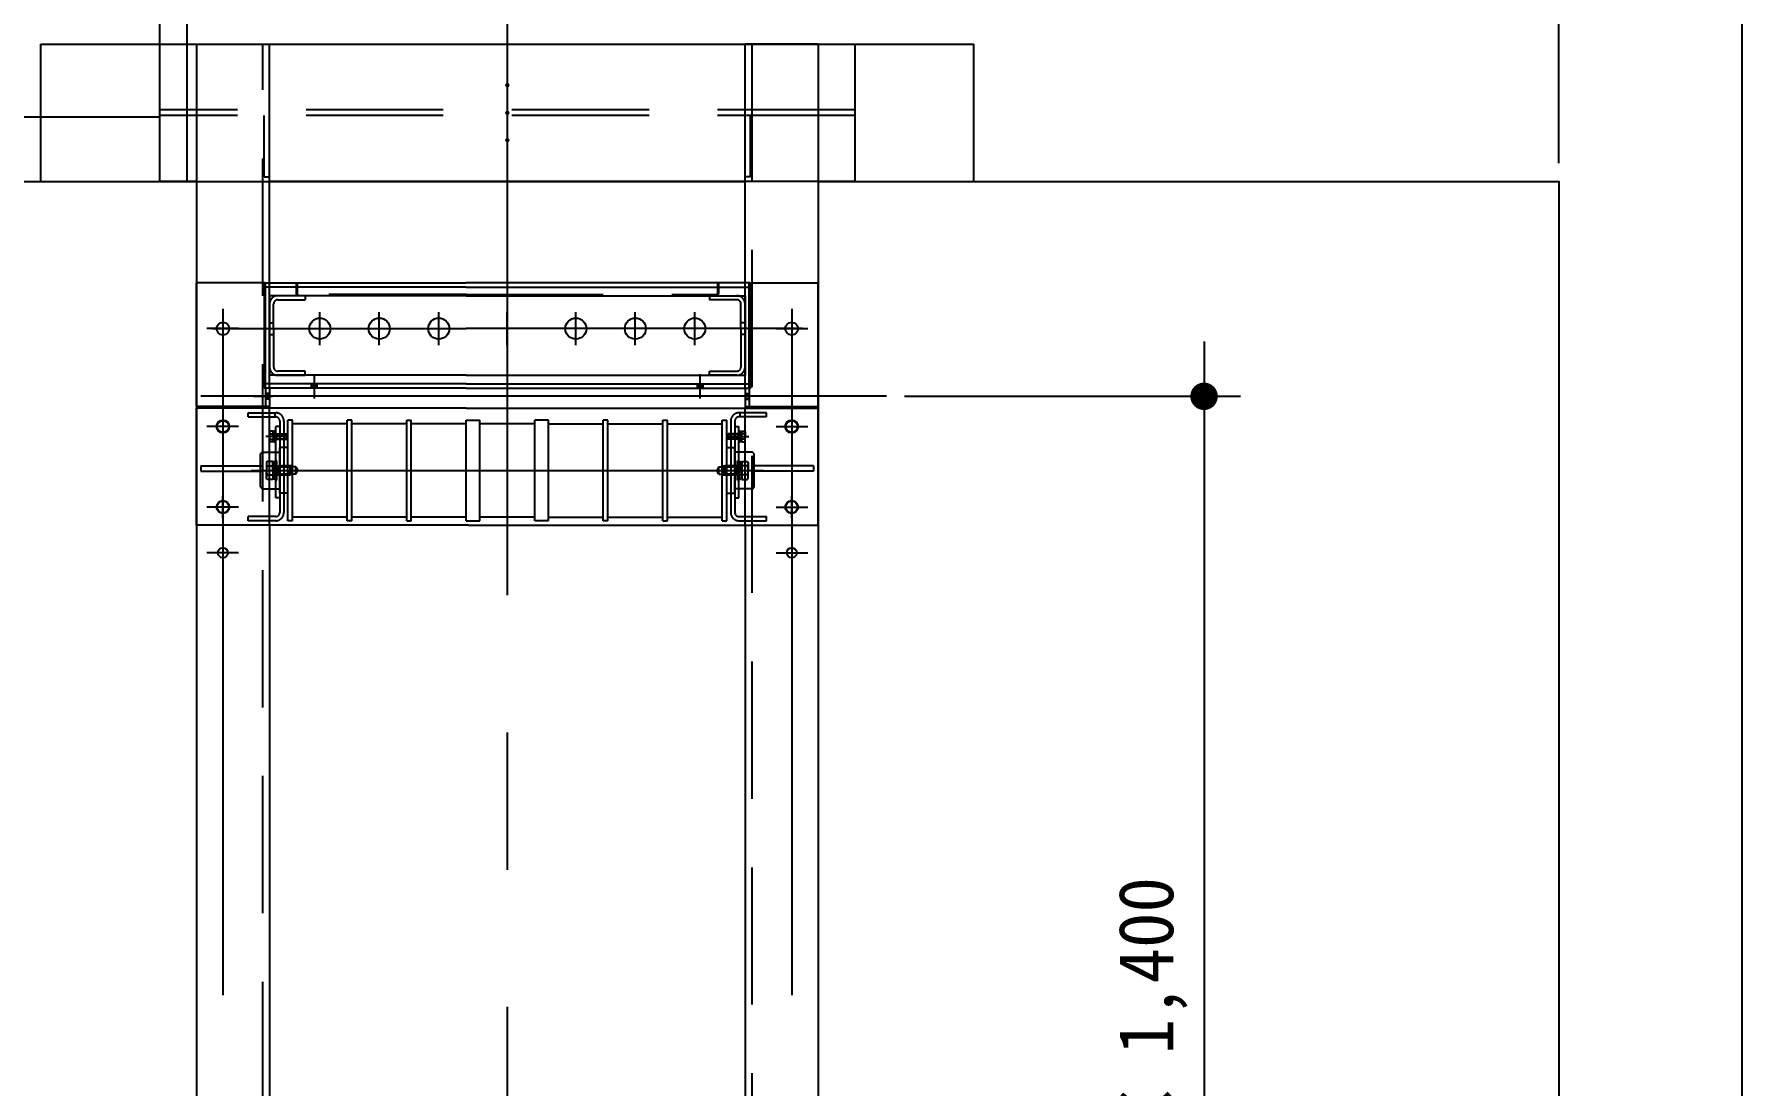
# Model space of a CAD drawing. Extents: x -9109 to 174251, y 57759 to 115528.
# Drawn here: x 144511 to 146379, y 106768 to 107918 of the extents above; entities that cross this region are included whole.
import ezdxf

# ---------------------------------------------------------------- set-up
doc = ezdxf.new("R2010")
doc.units = 0
doc.header["$LTSCALE"] = 600
doc.header["$MEASUREMENT"] = 0
for name, pattern in [('CENTER', [2, 1.25, -0.25, 0.25, -0.25]), ('HIDDEN', [0.375, 0.25, -0.125]), ('PHANTOM', [2.5, 1.25, -0.25, 0.25, -0.25, 0.25, -0.25])]:
    doc.linetypes.add(name, pattern=pattern)
doc.layers.get('0').update_dxf_attribs({"linetype": 'CONTINUOUS'})
for name, color, linetype in [('1', 3, 'CONTINUOUS'), ('2', 4, 'HIDDEN'), ('3', 1, 'CENTER'), ('4', 6, 'PHANTOM'), ('6', 2, 'CONTINUOUS'), ('A-DIMS', 7, 'CONTINUOUS')]:
    doc.layers.add(name, color=color, linetype=linetype)
doc.styles.add('HY울릉도L', font='')
doc.styles.add('돋움체', font='')
doc.styles.get('HY울릉도L').set_extended_font_data('Dotum')
doc.styles.get('돋움체').set_extended_font_data('DotumChe')
doc.dimstyles.new('CDIM', dxfattribs={"dimtxt": 3, "dimasz": 1.5, "dimexe": 2, "dimexo": 1, "dimgap": 1, "dimtad": 1, "dimdec": 0, "dimrnd": 0.5, "dimzin": 0, "dimdsep": 32, "dimlunit": 6, "dimtxsty": 'HY울릉도L', "dimblk1": '_CIDOT', "dimblk2": '_CIDOT', "dimsah": 1, "dimcen": 5.5, "dimclrd": 2, "dimclre": 2, "dimclrt": 7, "dimadec": 0, "dimazin": 0, "dimtfac": 1, "dimtdec": 0, "dimtix": 1, "dimtmove": 2, "dimatfit": 1, "dimldrblk": '_CIDOT', "dimfxl": 1, "dimtolj": 1, "dimtzin": 0, "dimlwd": -1, "dimarcsym": 0})

# ---------------------------------------------------------------- blocks, each defined once
blk = doc.blocks.new('_CIDOT')
at = {"color": 0, "linetype": 'ByBlock'}
blk.add_line((2, 0), (-1, 0), dxfattribs=at)
at = {"color": 0, "linetype": 'ByBlock', "const_width": 0.5}
blk.add_lwpolyline([(-0.25, 0, 1), (0.25, 0, 1)], format="xyb", close=True, dxfattribs=at)
blk = doc.blocks.new('*D843')
at = {"layer": 'A-DIMS', "lineweight": -2, "transparency": 16777216}
for p, q in [((144114.6, 106808.5), (144114.6, 108357.1)), ((145028.6, 108057.1), (145028.6, 108357.1))]:
    blk.add_line(p, q, dxfattribs=at)
at = {"layer": 'A-DIMS', "transparency": 16777216}
blk.add_line((144998.6, 108317.1), (144144.6, 108317.1), dxfattribs=at)
at = {"layer": 'A-DIMS', "transparency": 16777216, "xscale": 30, "yscale": 30, "zscale": 30, "rotation": 180}
blk.add_blockref('_CIDOT', (144114.6, 108317.1), dxfattribs=at)
at = {"layer": 'A-DIMS', "transparency": 16777216, "xscale": 30, "yscale": 30, "zscale": 30}
blk.add_blockref('_CIDOT', (145028.6, 108317.1), dxfattribs=at)
at = {"layer": 'A-DIMS', "color": 3, "transparency": 16777216, "insert": (144571.6, 108367.1), "char_height": 60, "attachment_point": 5, "style": '돋움체'}
blk.add_mtext('\\A1;{\\C7;914}', dxfattribs=at)
blk = doc.blocks.new('*D865')
at = {"layer": 'A-DIMS', "lineweight": -2, "transparency": 16777216}
for p, q in [((143878.6, 107777.1), (143878.6, 108597.1)), ((145028.6, 108057.1), (145028.6, 108597.1))]:
    blk.add_line(p, q, dxfattribs=at)
at = {"layer": 'A-DIMS', "transparency": 16777216}
blk.add_line((143908.6, 108557.1), (144998.6, 108557.1), dxfattribs=at)
at = {"layer": 'A-DIMS', "transparency": 16777216, "xscale": 30, "yscale": 30, "zscale": 30, "rotation": 180}
blk.add_blockref('_CIDOT', (143878.6, 108557.1), dxfattribs=at)
at = {"layer": 'A-DIMS', "transparency": 16777216, "xscale": 30, "yscale": 30, "zscale": 30}
blk.add_blockref('_CIDOT', (145028.6, 108557.1), dxfattribs=at)
at = {"layer": 'A-DIMS', "color": 3, "transparency": 16777216, "insert": (144453.6, 108612.8), "char_height": 60, "attachment_point": 5, "style": '돋움체'}
blk.add_mtext('\\A1;1,150', dxfattribs=at)
blk = doc.blocks.new('*D866')
at = {"layer": 'A-DIMS', "lineweight": -2, "transparency": 16777216}
for p, q in [((145028.6, 108057.1), (145028.6, 108597.1)), ((146178.6, 107777.1), (146178.6, 108597.1))]:
    blk.add_line(p, q, dxfattribs=at)
at = {"layer": 'A-DIMS', "transparency": 16777216}
blk.add_line((145058.6, 108557.1), (146148.6, 108557.1), dxfattribs=at)
at = {"layer": 'A-DIMS', "transparency": 16777216, "xscale": 30, "yscale": 30, "zscale": 30, "rotation": 180}
blk.add_blockref('_CIDOT', (145028.6, 108557.1), dxfattribs=at)
at = {"layer": 'A-DIMS', "transparency": 16777216, "xscale": 30, "yscale": 30, "zscale": 30}
blk.add_blockref('_CIDOT', (146178.6, 108557.1), dxfattribs=at)
at = {"layer": 'A-DIMS', "color": 3, "transparency": 16777216, "insert": (145603.6, 108612.8), "char_height": 60, "attachment_point": 5, "style": '돋움체'}
blk.add_mtext('\\A1;1,150', dxfattribs=at)
blk = doc.blocks.new('*D867')
at = {"layer": 'A-DIMS', "lineweight": -2, "transparency": 16777216}
for p, q in [((143878.6, 107777.1), (143878.6, 108837.1)), ((146178.6, 107777.1), (146178.6, 108837.1))]:
    blk.add_line(p, q, dxfattribs=at)
at = {"layer": 'A-DIMS', "transparency": 16777216}
blk.add_line((143908.6, 108797.1), (146148.6, 108797.1), dxfattribs=at)
at = {"layer": 'A-DIMS', "transparency": 16777216, "xscale": 30, "yscale": 30, "zscale": 30, "rotation": 180}
blk.add_blockref('_CIDOT', (143878.6, 108797.1), dxfattribs=at)
at = {"layer": 'A-DIMS', "transparency": 16777216, "xscale": 30, "yscale": 30, "zscale": 30}
blk.add_blockref('_CIDOT', (146178.6, 108797.1), dxfattribs=at)
at = {"layer": 'A-DIMS', "color": 3, "transparency": 16777216, "insert": (145028.6, 108852.8), "char_height": 60, "attachment_point": 5, "style": '돋움체'}
blk.add_mtext('\\A1;HW 2,300', dxfattribs=at)
blk = doc.blocks.new('B-G')
for p, q in [((200, 800), (0, 800)), ((200, 770), (0, 770)), ((130, 770), (130, 370)), ((70, 430), (70, 30)), ((200, 30), (0, 30)), ((200, 0), (0, 0))]:
    blk.add_line(p, q)
at = {"layer": '3'}
blk.add_line((275.1, 400), (-58.2, 400), dxfattribs=at)
blk = doc.blocks.new('*D877')
at = {"layer": 'A-DIMS', "lineweight": -2, "transparency": 16777216}
for p, q in [((145463.1, 107522.1), (145830.5, 107522.1)), ((145746.5, 106122.1), (145830.5, 106122.1))]:
    blk.add_line(p, q, dxfattribs=at)
at = {"layer": 'A-DIMS', "transparency": 16777216}
blk.add_line((145790.5, 107492.1), (145790.5, 106152.1), dxfattribs=at)
at = {"layer": 'A-DIMS', "transparency": 16777216, "xscale": 30, "yscale": 30, "zscale": 30}
for p, rotation in [((145790.5, 107522.1), 90), ((145790.5, 106122.1), 270)]:
    blk.add_blockref('_CIDOT', p, dxfattribs=dict(at, rotation=rotation))
at = {"layer": 'A-DIMS', "color": 3, "transparency": 16777216, "insert": (145734.6, 106822.1), "char_height": 60, "attachment_point": 5, "rotation": 90, "style": '돋움체'}
blk.add_mtext('\\A1;{\\C7;CTC 1,400}', dxfattribs=at)
blk = doc.blocks.new('4.1T SPACE 빔(260)')
h = blk.add_hatch(color=256)
h.paths.add_polyline_path([(0, 106.5, -0.414214), (1.5, 105), (0, 105)])
h.paths.add_polyline_path([(0, 106.5), (0, 105), (-1.5, 105, -0.414214)])
h.paths.add_polyline_path([(-1.5, 105), (0, 105), (0, 103.5, -0.414214)])
h.paths.add_polyline_path([(0, 105), (1.5, 105, -0.414214), (0, 103.5)])
h = blk.add_hatch(color=256)
h.paths.add_polyline_path([(0, 75), (0, 76.5, -0.414214), (1.5, 75)])
h.paths.add_polyline_path([(-1.5, 75, -0.414214), (0, 76.5), (0, 75)])
h.paths.add_polyline_path([(0, 73.5, -0.414214), (-1.5, 75), (0, 75)])
h.paths.add_polyline_path([(0, 75), (1.5, 75, -0.414214), (0, 73.5)])
h = blk.add_hatch(color=256)
h.paths.add_polyline_path([(0, 46.5, -0.414214), (1.5, 45), (0, 45)])
h.paths.add_polyline_path([(0, 46.5), (0, 45), (-1.5, 45, -0.414214)])
h.paths.add_polyline_path([(-1.5, 45), (0, 45), (0, 43.5, -0.414214)])
h.paths.add_polyline_path([(0, 45), (1.5, 45, -0.414214), (0, 43.5)])
for p, q in [((-380, 0), (-380, 150)), ((-380, 150), (380, 150)), ((-340, 150), (-260, 150)), ((340, 150), (260, 150)), ((380, 150), (380, 0)), ((-260, 0), (260, 0)), ((-260, 0), (260, 0)), ((-340, 0), (-380, 0)), ((260, 0), (-260, 0)), ((380, 0), (340, 0))]:
    blk.add_line(p, q)
for centre in [(0, 105), (0, 75), (0, 45)]:
    blk.add_circle(centre, 1.5)
at = {"layer": '2'}
for p, q in [((380, 78), (-380, 78)), ((380, 72), (-380, 72)), ((-266, 5), (-266, 72)), ((-260, 5), (-260, 72)), ((260, 5), (260, 72)), ((266, 5), (266, 72)), ((-266, 5), (-260, 5)), ((266, 5), (260, 5))]:
    blk.add_line(p, q, dxfattribs=at)
at = {"layer": '4'}
blk.add_line((0, 123.9), (0, 23.8), dxfattribs=at)
blk = doc.blocks.new('6본')
at = {"layer": '2'}
for p, q in [((-240, -55), (-240, 55)), ((-235, 55), (-240, 55)), ((-235, -55), (-235, 55)), ((-175, 51), (-235, 51)), ((-175, -55), (-175, 55)), ((-170, 55), (-175, 55)), ((-170, -55), (-170, 55)), ((-110, 51), (-170, 51)), ((-110, -55), (-110, 55)), ((-110, 55), (-105, 55)), ((-105, -55), (-105, 55)), ((-45, 51), (-105, 51)), ((-45, -55), (-45, 55)), ((-45, 55), (-30, 55)), ((-30, -55), (-30, 55)), ((30, 51), (-30, 51)), ((30, -55), (30, 55)), ((45, 55), (30, 55)), ((45, -55), (45, 55)), ((45, 51), (105, 51)), ((105, -55), (105, 55)), ((110, 55), (105, 55)), ((110, -55), (110, 55)), ((110, 51), (170, 51)), ((170, -55), (170, 55)), ((170, 55), (175, 55)), ((175, -55), (175, 55)), ((175, 51), (235, 51)), ((235, -55), (235, 55)), ((235, 55), (240, 55)), ((240, -55), (240, 55)), ((-270, 18), (-268, 20)), ((-268, 20), (-248.8, 20)), ((-248.8, -25), (-248.8, 25)), ((-240, 25), (-248.8, 25)), ((240, 25), (248.8, 25)), ((248.8, -25), (248.8, 25)), ((268, 20), (248.8, 20)), ((270, 18), (268, 20)), ((-270, -18), (-270, 18)), ((270, -18), (270, 18)), ((-268, -20), (-270, -18)), ((268, -20), (270, -18)), ((-268, -20), (-248.8, -20)), ((-240, -25), (-248.8, -25)), ((240, -25), (248.8, -25)), ((268, -20), (248.8, -20)), ((-235, -55), (-240, -55)), ((-175, -51), (-235, -51)), ((-170, -55), (-175, -55)), ((-110, -51), (-170, -51)), ((-110, -55), (-105, -55)), ((-45, -51), (-105, -51)), ((-45, -55), (-30, -55)), ((30, -51), (-30, -51)), ((45, -55), (30, -55)), ((45, -51), (105, -51)), ((110, -55), (105, -55)), ((110, -51), (170, -51)), ((170, -55), (175, -55)), ((175, -51), (235, -51)), ((235, -55), (240, -55))]:
    blk.add_line(p, q, dxfattribs=at)
blk = doc.blocks.new('6본 MC용')
at = {"layer": '2'}
for p, q in [((-283.3, 58.5), (-283.3, 63)), ((-283.3, 63), (-253.3, 63)), ((-283.3, 58.5), (-253.3, 58.5)), ((-254.3, 63), (-254.3, 58.5)), ((283.3, 63), (253.3, 63)), ((283.3, 58.5), (253.3, 58.5)), ((254.3, 63), (254.3, 58.5)), ((283.3, 58.5), (283.3, 63)), ((-259.7, 42.9), (-260.2, 42.2)), ((-260.2, 42.2), (-260.2, 37)), ((-256, 42.9), (-259.7, 42.9)), ((-259.7, 39.9), (-256, 39.9)), ((-256.3, 40), (-244.3, 40)), ((-256, 37), (-256, 42.9)), ((-254.5, 42.5), (-256, 42.5)), ((-256, 42.5), (-256, 31.5)), ((-254.5, 37), (-256, 38.5)), ((-253.3, 43.3), (-254.5, 43.3)), ((-254.5, 43.3), (-254.5, 30.7)), ((-254.5, 31.5), (-254.5, 42.5)), ((-253.3, -30), (-253.3, 48)), ((-248.8, 48), (-253.3, 48)), ((-253.3, 30.7), (-253.3, 43.3)), ((-253.3, 40), (-252.3, 39.4)), ((-252.3, 40), (-252.3, 34)), ((-252.3, 39.4), (-244.3, 39.4)), ((-248.8, 54), (-248.8, -46)), ((-244.3, 54), (-244.3, -46)), ((-244.3, 40), (-241.6, 40)), ((-244.3, 39.4), (-241, 39.4)), ((-241, 39.4), (-241.6, 40)), ((-241.6, 40), (-241.6, 37)), ((-241, 39.4), (-241, 37)), ((241, 39.4), (241.6, 40)), ((244.3, 39.4), (241, 39.4)), ((241, 39.4), (241, 37)), ((244.3, 40), (241.6, 40)), ((241.6, 40), (241.6, 37)), ((244.3, 54), (244.3, -46)), ((256.3, 40), (244.3, 40)), ((252.3, 39.4), (244.3, 39.4)), ((248.8, 54), (248.8, -46)), ((248.8, 48), (253.3, 48)), ((252.3, 40), (252.3, 34)), ((253.3, 40), (252.3, 39.4)), ((253.3, -30), (253.3, 48)), ((253.3, 30.7), (253.3, 43.3)), ((253.3, 43.3), (254.5, 43.3)), ((254.5, 43.3), (254.5, 30.7)), ((254.5, 31.5), (254.5, 42.5)), ((254.5, 42.5), (256, 42.5)), ((254.5, 37), (256, 38.5)), ((256, 37), (256, 42.9)), ((256, 42.9), (259.7, 42.9)), ((256, 42.5), (256, 31.5)), ((259.7, 39.9), (256, 39.9)), ((259.7, 42.9), (260.2, 42.2)), ((260.2, 42.2), (260.2, 37)), ((-260.2, 31.8), (-260.2, 37)), ((-259.7, 31.1), (-260.2, 31.8)), ((-259.7, 34.1), (-256, 34.1)), ((-256, 31.1), (-259.7, 31.1)), ((-256.3, 34), (-244.3, 34)), ((-256, 37), (-256, 31.1)), ((-254.5, 35.5), (-256, 37)), ((-256, 31.5), (-254.5, 31.5)), ((-254.5, 30.7), (-253.3, 30.7)), ((-253.3, 34), (-252.3, 34.6)), ((-252.3, 34.6), (-244.3, 34.6)), ((-244.3, 34.6), (-241, 34.6)), ((-244.3, 34), (-241.6, 34)), ((-241.6, 34), (-241.6, 37)), ((-241, 34.6), (-241.6, 34)), ((-241, 34.6), (-241, 37)), ((241, 34.6), (241, 37)), ((244.3, 34.6), (241, 34.6)), ((241, 34.6), (241.6, 34)), ((241.6, 34), (241.6, 37)), ((244.3, 34), (241.6, 34)), ((252.3, 34.6), (244.3, 34.6)), ((256.3, 34), (244.3, 34)), ((253.3, 34), (252.3, 34.6)), ((254.5, 30.7), (253.3, 30.7)), ((254.5, 35.5), (256, 37)), ((256, 31.5), (254.5, 31.5)), ((256, 37), (256, 31.1)), ((259.7, 34.1), (256, 34.1)), ((256, 31.1), (259.7, 31.1)), ((259.7, 31.1), (260.2, 31.8)), ((260.2, 31.8), (260.2, 37)), ((-262.7, 9.8), (-263.4, 8.6)), ((-263.4, 8.6), (-263.4, 0)), ((-256.4, 9.8), (-262.7, 9.8)), ((-262.7, 4.9), (-256.4, 4.9)), ((-256.9, 5), (-237.9, 5)), ((-256.4, 0), (-256.4, 9.8)), ((-253.9, 9.2), (-256.4, 9.2)), ((-256.4, 9.2), (-256.4, -9.2)), ((-253.9, 0), (-256.4, 2.5)), ((-251.9, 10.5), (-253.9, 10.5)), ((-253.9, 10.5), (-253.9, -10.5)), ((-253.9, -9.2), (-253.9, 9.2)), ((-252, 5), (-250.3, 4)), ((-251.9, -10.5), (-251.9, 10.5)), ((-250.3, 5), (-250.3, -5)), ((-250.3, 4), (-236.9, 4)), ((-235.4, 5), (-246.4, 5)), ((-231.4, 4), (-246.4, 4)), ((-236.9, 4), (-237.9, 5)), ((-237.9, 5), (-237.9, 0)), ((-236.9, 4), (-236.9, 0)), ((-235.4, -5), (-235.4, 5)), ((-231.4, -4), (-231.4, 4)), ((-231.4, 4), (-229.1, 0)), ((231.4, 4), (229.1, 0)), ((231.4, -4), (231.4, 4)), ((231.4, 4), (246.4, 4)), ((235.4, -5), (235.4, 5)), ((235.4, 5), (246.4, 5)), ((236.9, 4), (237.9, 5)), ((250.3, 4), (236.9, 4)), ((236.9, 4), (236.9, 0)), ((256.9, 5), (237.9, 5)), ((237.9, 5), (237.9, 0)), ((250.3, 5), (250.3, -5)), ((252, 5), (250.3, 4)), ((251.9, -10.5), (251.9, 10.5)), ((251.9, 10.5), (253.9, 10.5)), ((253.9, 10.5), (253.9, -10.5)), ((253.9, -9.2), (253.9, 9.2)), ((253.9, 9.2), (256.4, 9.2)), ((253.9, 0), (256.4, 2.5)), ((256.4, 0), (256.4, 9.8)), ((256.4, 9.8), (262.7, 9.8)), ((256.4, 9.2), (256.4, -9.2)), ((262.7, 4.9), (256.4, 4.9)), ((262.7, 9.8), (263.4, 8.6)), ((263.4, 8.6), (263.4, 0)), ((-263.4, -8.6), (-263.4, 0)), ((-262.7, -9.8), (-263.4, -8.6)), ((-262.7, -4.9), (-256.4, -4.9)), ((-256.4, -9.8), (-262.7, -9.8)), ((-256.9, -5), (-237.9, -5)), ((-256.4, 0), (-256.4, -9.8)), ((-253.9, -2.5), (-256.4, 0)), ((-256.4, -9.2), (-253.9, -9.2)), ((-253.9, -10.5), (-251.9, -10.5)), ((-252, -5), (-250.3, -4)), ((-250.3, -4), (-236.9, -4)), ((-231.4, -4), (-246.4, -4)), ((-235.4, -5), (-246.4, -5)), ((-237.9, -5), (-237.9, 0)), ((-236.9, -4), (-237.9, -5)), ((-236.9, -4), (-236.9, 0)), ((-231.4, -4), (-229.1, 0)), ((231.4, -4), (229.1, 0)), ((231.4, -4), (246.4, -4)), ((235.4, -5), (246.4, -5)), ((236.9, -4), (236.9, 0)), ((250.3, -4), (236.9, -4)), ((236.9, -4), (237.9, -5)), ((237.9, -5), (237.9, 0)), ((256.9, -5), (237.9, -5)), ((252, -5), (250.3, -4)), ((253.9, -10.5), (251.9, -10.5)), ((253.9, -2.5), (256.4, 0)), ((256.4, -9.2), (253.9, -9.2)), ((256.4, 0), (256.4, -9.8)), ((262.7, -4.9), (256.4, -4.9)), ((256.4, -9.8), (262.7, -9.8)), ((262.7, -9.8), (263.4, -8.6)), ((263.4, -8.6), (263.4, 0)), ((-248.8, -30), (-253.3, -30)), ((248.8, -30), (253.3, -30)), ((-253.3, -50.5), (-283.3, -50.5)), ((-283.3, -55), (-283.3, -50.5)), ((-253.3, -55), (-283.3, -55)), ((253.3, -50.5), (283.3, -50.5)), ((253.3, -55), (283.3, -55)), ((283.3, -55), (283.3, -50.5))]:
    blk.add_line(p, q, dxfattribs=at)
for centre, radius, start, end in [((-253.3, 54), 9, 0, 90), ((-253.3, 54), 4.5, 0, 90), ((253.3, 54), 9, 90, 180), ((253.3, 54), 4.5, 90, 180), ((-257.3, 41.4), 2.84, 180, 211.2421), ((-249.4, 37), 10.7, 164.0832, 180), ((257.3, 41.4), 2.84, 328.7579, 0), ((249.4, 37), 10.7, 0, 15.9168), ((-249.4, 37), 10.7, 180, 195.9168), ((-257.3, 32.6), 2.84, 148.7579, 180), ((249.4, 37), 10.7, 344.0832, 0), ((257.3, 32.6), 2.84, 0, 31.2421), ((-258.7, 7.4), 4.73, 180, 211.2421), ((-245.5, 0), 17.9, 164.0832, 180), ((258.7, 7.4), 4.73, 328.7579, 0), ((245.5, 0), 17.9, 0, 15.9168), ((-245.5, 0), 17.9, 180, 195.9168), ((-258.7, -7.4), 4.73, 148.7579, 180), ((245.5, 0), 17.9, 344.0832, 0), ((258.7, -7.4), 4.73, 0, 31.2421), ((-253.3, -46), 4.5, 270, 0), ((-253.3, -46), 9, 270, 0), ((253.3, -46), 9, 180, 270), ((253.3, -46), 4.5, 180, 270)]:
    blk.add_arc(centre, radius, start, end, dxfattribs=at)
at = {"layer": '3'}
for p, q in [((-239.5, 37), (-264.1, 37)), ((239.5, 37), (264.1, 37)), ((-280, 0), (280, 0))]:
    blk.add_line(p, q, dxfattribs=at)
at = {"layer": '2'}
blk.add_blockref('6본', (0, 0), dxfattribs=at)
blk = doc.blocks.new('4.1T 6본')
for p, q in [((-340, -11), (-340, 124)), ((-340, -11), (-340, 124)), ((-265, 124), (-340, 124)), ((-266, 124), (-266, 9)), ((-45, 119.5), (-266, 119.5)), ((-265, 124), (-45, 124)), ((265, 124), (-45, 124)), ((-45, 119.5), (266, 119.5)), ((265, 124), (340, 124)), ((266, 124), (266, 9)), ((340, -11), (340, 124)), ((340, -11), (340, 124)), ((-260, 110), (-260, 23)), ((-45, 110), (-260, 110)), ((-45, 110), (260, 110)), ((260, 110), (260, 23)), ((-45, 23), (-260, 23)), ((-45, 23), (260, 23)), ((-45, 13.5), (-266, 13.5)), ((-45, 9), (-266, 9)), ((-264.5, 9), (-264.5, -11)), ((-260, 9), (-260, -11)), ((-45, 13.5), (266, 13.5)), ((-45, 9), (266, 9)), ((260, 9), (260, -11)), ((264.5, 9), (264.5, -11)), ((-260, -11), (-340, -11)), ((-45, -13), (-340, -13)), ((-340, -141), (-340, -13)), ((-260, -11), (-260, -13)), ((-45, -13), (340, -13)), ((260, -11), (260, -13)), ((260, -11), (340, -11)), ((340, -141), (340, -13)), ((-42.5, -141), (-340, -141)), ((-42.5, -141), (340, -141))]:
    blk.add_line(p, q)
for centre, radius in [((-311, 74), 7), ((-311, 74), 7), ((-205, 74), 11.5), ((-140, 74), 11.5), ((-75, 74), 11.5), ((75, 74), 11.5), ((140, 74), 11.5), ((205, 74), 11.5), ((311, 74), 7), ((311, 74), 7), ((-311, -33), 7), ((-311, -33), 6.5), ((311, -33), 7), ((311, -33), 6.5), ((-311, -121), 7), ((-311, -121), 6.5), ((311, -121), 7), ((311, -121), 6.5), ((-311, -171), 5.5), ((311, -171), 5.5)]:
    blk.add_circle(centre, radius)
at = {"layer": '1'}
for p, q in [((-260, 2), (-264.5, 2)), ((-213, 9), (-213, 13.5)), ((-209, 9), (-209, 13.5)), ((209, 9), (209, 13.5)), ((213, 9), (213, 13.5)), ((260, 2), (264.5, 2)), ((-260, -2), (-264.5, -2)), ((260, -2), (264.5, -2))]:
    blk.add_line(p, q, dxfattribs=at)
at = {"layer": '2'}
for p, q in [((-264.5, 9), (-264.5, 124)), ((-260, 9), (-260, 124)), ((-231, 124), (-231, 112.4)), ((-229.8, 124), (-229.8, 112.4)), ((229.8, 124), (229.8, 112.4)), ((231, 124), (231, 112.4)), ((260, 9), (260, 124)), ((264.5, 9), (264.5, 124)), ((-255.5, 74), (-255.5, 101)), ((-221, 110), (-251, 110)), ((-251, 105.5), (-221, 105.5)), ((-45, 111.2), (-228.6, 111.2)), ((-221, 110), (-221, 105.5)), ((-45, 111.2), (228.6, 111.2)), ((221, 110), (221, 105.5)), ((221, 110), (251, 110)), ((251, 105.5), (221, 105.5)), ((255.5, 74), (255.5, 101)), ((-260, 80.5), (-255.5, 80.5)), ((260, 80.5), (255.5, 80.5)), ((-260, 67.5), (-255.5, 67.5)), ((-255.5, 74), (-255.5, 32)), ((255.5, 74), (255.5, 32)), ((260, 67.5), (255.5, 67.5)), ((-221, 27.5), (-251, 27.5)), ((-251, 23), (-221, 23)), ((-221, 23), (-221, 27.5)), ((221, 23), (221, 27.5)), ((221, 27.5), (251, 27.5)), ((251, 23), (221, 23)), ((-260, 3), (-264.5, 3)), ((-214, 9), (-214, 13.5)), ((-208, 9), (-208, 13.5)), ((208, 9), (208, 13.5)), ((214, 9), (214, 13.5)), ((260, 3), (264.5, 3)), ((-260, -3), (-264.5, -3)), ((-260, -141), (-260, -13)), ((260, -3), (264.5, -3)), ((260, -141), (260, -13)), ((-335, -76), (-335, -82)), ((-335, -76), (-267.5, -76)), ((-335, -82), (-267.5, -82)), ((335, -76), (267.5, -76)), ((335, -82), (267.5, -82)), ((335, -76), (335, -82))]:
    blk.add_line(p, q, dxfattribs=at)
for centre, radius, start, end in [((-228.6, 112.4), 2.4, 180, 270), ((-228.6, 112.4), 1.2, 180, 270), ((228.6, 112.4), 1.2, 270, 0), ((228.6, 112.4), 2.4, 270, 0), ((-251, 101), 9, 90, 180), ((-251, 101), 4.5, 90, 180), ((251, 101), 9, 0, 90), ((251, 101), 4.5, 0, 90), ((-251, 32), 9, 180, 270), ((-251, 32), 4.5, 180, 270), ((251, 32), 4.5, 270, 0), ((251, 32), 9, 270, 0)]:
    blk.add_arc(centre, radius, start, end, dxfattribs=at)
at = {"layer": '3', "color": 1, "linetype": 'CENTER'}
for p, q in [((-205, 56.1), (-205, 91.9)), ((-140, 56.1), (-140, 91.9)), ((-75, 56.1), (-75, 91.9)), ((0, 56.1), (0, 91.9)), ((75, 56.1), (75, 91.9)), ((140, 56.1), (140, 91.9)), ((205, 56.1), (205, 91.9)), ((-294.1, 74), (-328.6, 74)), ((-322.8, 74), (-45, 74)), ((322.8, 74), (-45, 74)), ((-211, -2.3), (-211, 24.3)), ((211, -2.3), (211, 24.3)), ((414.7, 0), (-414.7, 0)), ((-277.2, 0), (-256.8, 0)), ((272.7, 0), (252.3, 0)), ((-294.1, -33), (-328.6, -33)), ((294.1, -33), (328.6, -33)), ((-294.1, -121), (-328.6, -121)), ((294.1, -121), (328.6, -121)), ((-294.1, -171), (-328.6, -171)), ((294.1, -171), (328.6, -171))]:
    blk.add_line(p, q, dxfattribs=at)
at = {"layer": '4'}
for p, q in [((-311, 85.8), (-311, 62.2)), ((311, 85.8), (311, 62.2)), ((294.1, 74), (328.6, 74)), ((-299.2, -33), (-322.8, -33)), ((-311, -21.2), (-311, -44.8)), ((299.2, -33), (322.8, -33)), ((311, -21.2), (311, -44.8)), ((-311, -132.8), (-311, -109.2)), ((311, -132.8), (311, -109.2)), ((-299.2, -121), (-322.8, -121)), ((299.2, -121), (322.8, -121))]:
    blk.add_line(p, q, dxfattribs=at)
blk.add_blockref('6본 MC용', (0, -81))

msp = doc.modelspace()

# ---------------------------------------------------------------- linework, layer by layer
for p, q in [((144688.6, 107907.1), (144688.6, 104707.1)), ((144768.6, 107646.1), (144768.6, 107907.1)), ((145288.6, 107646.1), (145288.6, 107907.1)), ((145368.6, 107907.1), (145368.6, 104707.1)), ((144768.6, 107381.1), (144768.6, 106359.1)), ((145288.6, 107381.1), (145288.6, 106359.1))]:
    msp.add_line(p, q)
msp.add_lwpolyline([(146378.6, 103457.1), (143678.6, 103457.1), (143678.6, 107957.1), (146378.6, 107957.1)], close=True)
msp.add_lwpolyline([(145368.6, 107757.1), (146178.6, 107757.1), (146178.6, 103657.1), (143878.6, 103657.1), (143878.6, 107757.1), (144688.6, 107757.1)])
at = {"layer": '1', "color": 1, "linetype": 'CENTER'}
msp.add_line((145028.6, 108054.6), (145028.6, 104602.7), dxfattribs=at)
at = {"layer": '2'}
for p, q in [((144761.1, 104707.1), (144761.1, 107907.1)), ((145296.1, 107907.1), (145296.1, 104707.1)), ((144688.6, 107757.1), (144768.6, 107757.1)), ((145368.6, 107757.1), (145288.6, 107757.1))]:
    msp.add_line(p, q, dxfattribs=at)
at = {"layer": '3', "color": 1, "linetype": 'CENTER'}
for p, q in [((144717.6, 107617.6), (144717.6, 105962.6)), ((145339.6, 107617.6), (145339.6, 105962.6))]:
    msp.add_line(p, q, dxfattribs=at)
at = {"layer": '6'}
for p, q in [((144518.6, 107757.1), (144518.6, 107907.1)), ((144518.6, 107907.1), (145538.6, 107907.1)), ((145538.6, 107757.1), (145538.6, 107907.1))]:
    msp.add_line(p, q, dxfattribs=at)

# ---------------------------------------------------------------- block references
at = {"rotation": 270}
msp.add_blockref('B-G', (143878.6, 107957.1), dxfattribs=at)
for name, p in [('4.1T SPACE 빔(260)', (145028.6, 107757.1)), ('4.1T 6본', (145028.6, 107522.1))]:
    msp.add_blockref(name, p)

# ---------------------------------------------------------------- dimensions: what is measured, and where the dimension line sits
at = {"layer": 'A-DIMS'}
dim = msp.add_linear_dim(base=(146178.6, 108797.1), p1=(143878.6, 107757.1), p2=(146178.6, 107757.1), text='HW <>', dimstyle='CDIM', override={"dimscale": 20, "dimtxsty": '돋움체', "dimclrd": 256, "dimclre": 256, "dimclrt": 3}, dxfattribs=at)
dim.commit()
dim.dimension.update_dxf_attribs({"geometry": '*D867', "text_midpoint": (145028.6, 108852.8)})
for base, p1, p2, picture, middle in [((145028.6, 108557.1), (143878.6, 107757.1), (145028.6, 108037.1), '*D865', (144453.6, 108612.8)), ((146178.6, 108557.1), (145028.6, 108037.1), (146178.6, 107757.1), '*D866', (145603.6, 108612.8))]:
    dim = msp.add_linear_dim(base=base, p1=p1, p2=p2, dimstyle='CDIM', override={"dimscale": 20, "dimtxsty": '돋움체', "dimclrd": 256, "dimclre": 256, "dimclrt": 3}, dxfattribs=at)
    dim.commit()
    dim.dimension.update_dxf_attribs({"geometry": picture, "text_midpoint": middle})
for base, p1, p2, angle, text, picture, middle in [((144114.6, 108317.1), (145028.6, 108037.1), (144114.6, 106788.5), 180, '{\\C7;<>}', '*D843', (144571.6, 108367.1)), ((145790.5, 106122.1), (145443.1, 107522.1), (145726.5, 106122.1), 90, '{\\C7;CTC <>}', '*D877', (145734.6, 106822.1))]:
    dim = msp.add_linear_dim(base=base, p1=p1, p2=p2, angle=angle, text=text, dimstyle='CDIM', override={"dimscale": 20, "dimtxsty": '돋움체', "dimclrd": 256, "dimclre": 256, "dimclrt": 3}, dxfattribs=at)
    dim.commit()
    dim.dimension.update_dxf_attribs({"geometry": picture, "text_midpoint": middle})

doc.saveas('drawing.dxf')
